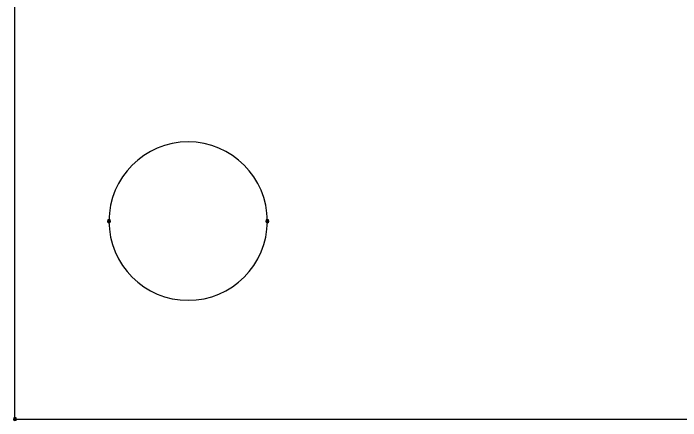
# Model space of a CAD drawing. Header units: inches. Extents: x 32166 to 66782, y 2386 to 7162.
# Drawn here: x 32666.5 to 32727.1, y 2886.4 to 2923.4 of the extents above; entities that cross this region are included whole.
import ezdxf

# ---------------------------------------------------------------- set-up
doc = ezdxf.new("R2010")
doc.units = ezdxf.units.IN
doc.header["$LTSCALE"] = 0.64311
doc.header["$MEASUREMENT"] = 0
doc.layers.add('KEEPOUTLAYER', color=6, linetype='CONTINUOUS')

msp = doc.modelspace()

# ---------------------------------------------------------------- linework, layer by layer
at = {"layer": 'KEEPOUTLAYER'}
for q in [(32666.613, 3093.554), (34174.114, 2886.554)]:
    msp.add_line((32666.613, 2886.554), q, dxfattribs=at)
for centre, radius, start, end in [((32682.363, 2904.554), 7.2, 0, 180), ((32675.163, 2904.554), 0.143, 0, 180), ((32675.163, 2904.554), 0.143, 180, 0), ((32682.363, 2904.554), 7.2, 180, 0), ((32689.563, 2904.554), 0.143, 0, 180), ((32689.563, 2904.554), 0.143, 180, 0), ((32666.613, 2886.554), 0.143, 0, 180), ((32666.613, 2886.554), 0.143, 180, 0), ((32666.613, 2886.554), 0.112, 0, 180), ((32666.613, 2886.554), 0.112, 180, 0)]:
    msp.add_arc(centre, radius, start, end, dxfattribs=at)

doc.saveas('drawing.dxf')
